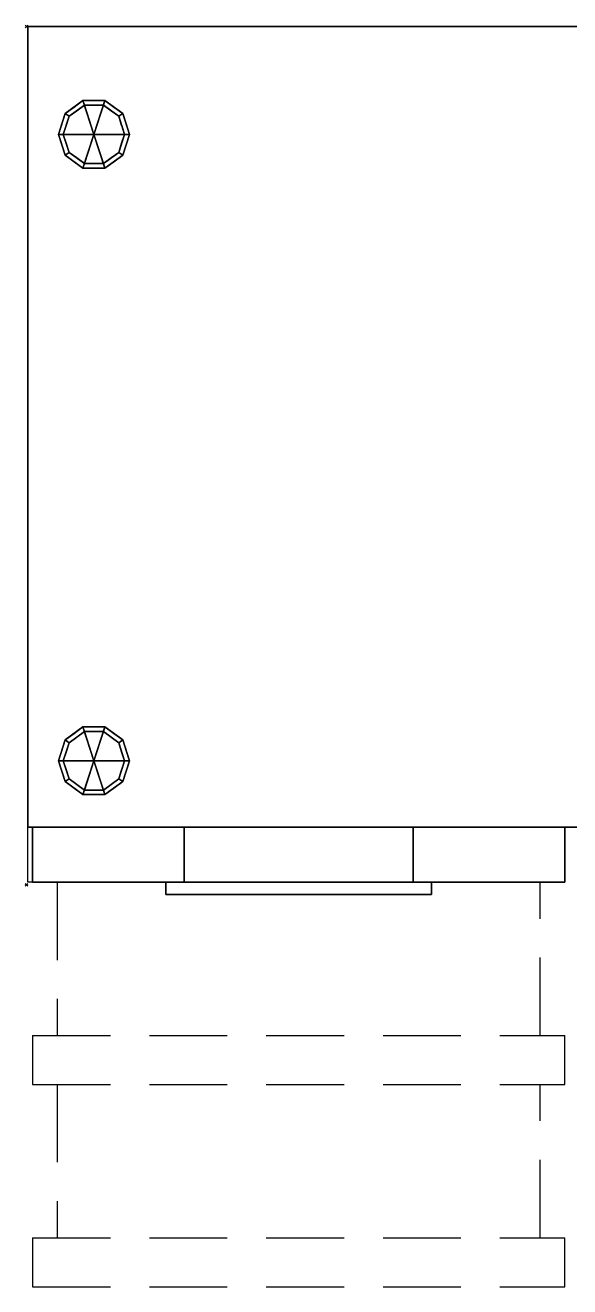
# Model space of a CAD drawing. Extents: x -1 to 1211, y -1028 to 1.
# Drawn here: x -1 to 443, y -1028 to 1 of the extents above; entities that cross this region are included whole.
import ezdxf

# ---------------------------------------------------------------- set-up
doc = ezdxf.new("R2010")
doc.units = 0
doc.header["$PDMODE"] = 35
doc.linetypes.add('NASCOSTA', pattern=[9.525, 6.35, -3.175])
for name, color, linetype in [('IQ_200_2D', 1, 'Continuous'), ('IQ_200_3D', 1, 'Continuous'), ('IQ_204_2D', 7, 'Continuous'), ('IQ_INS_3D', 3, 'Continuous')]:
    doc.layers.add(name, color=color, linetype=linetype)

msp = doc.modelspace()

# ---------------------------------------------------------------- linework, layer by layer
at = {"layer": 'IQ_200_2D', "color": 7, "linetype": 'NASCOSTA', "ltscale": 10}
for p, q in [((1, 0), (1199, 0)), ((1, -698), (1, 0)), ((1199, -653), (1, -653)), ((1199, -698), (1, -698))]:
    msp.add_line(p, q, dxfattribs=at)
at = {"layer": 'IQ_204_2D', "linetype": 'NASCOSTA', "ltscale": 10}
for p, q in [((25, -698), (25, -823)), ((419, -823), (419, -698)), ((5, -823), (439, -823)), ((5, -823), (5, -863)), ((439, -863), (439, -823)), ((5, -863), (439, -863)), ((25, -863), (25, -988)), ((419, -988), (419, -863)), ((5, -988), (439, -988)), ((5, -988), (5, -1028)), ((439, -1028), (439, -988)), ((5, -1028), (439, -1028))]:
    msp.add_line(p, q, dxfattribs=at)
at = {"layer": 'IQ_INS_3D'}
for p in [(0, 0), (0, -700)]:
    msp.add_point(p, dxfattribs=at)

# ---------------------------------------------------------------- meshes
at = {"layer": 'IQ_200_3D'}
mesh = msp.add_polyface(dxfattribs=at)
corners = [(1, 0, 600), (1, -653, 600), (1199, -653, 600), (1199, 0, 600)]
mesh.append_faces([[corners[k] for k in face] for face in [(0, 1, 2, 3)]])
mesh = msp.add_polyface(dxfattribs=at)
corners = [(1199, -653, 150), (1, -653, 150), (1, 0, 150), (1199, 0, 150)]
mesh.append_faces([[corners[k] for k in face] for face in [(0, 1, 2, 3)]])
mesh = msp.add_polyface(dxfattribs=at)
corners = [(1199, 0, 600), (1199, 0, 150), (1, 0, 150), (1, 0, 600)]
mesh.append_faces([[corners[k] for k in face] for face in [(0, 1, 2, 3)]])
mesh = msp.add_polyface(dxfattribs=at)
corners = [(1, 0, 600), (1, 0, 150), (1, -653, 150), (1, -653, 600)]
mesh.append_faces([[corners[k] for k in face] for face in [(0, 1, 2, 3)]])
mesh = msp.add_polyface(dxfattribs=at)
corners = [(55, -88, 150), (84, -88, 150), (78.5, -71, 150), (64, -60.4, 150), (46, -60.4, 150), (31.5, -71, 150), (26, -88, 150)]
mesh.append_faces([[corners[k] for k in face] for face in [(4, 0, 3)]], dxfattribs={"vtx0": -1, "vtx1": -1})
mesh.append_faces([[corners[k] for k in face] for face in [(2, 3, 0, 1)]], dxfattribs={"vtx1": -1})
mesh.append_faces([[corners[k] for k in face] for face in [(5, 6, 0, 4)]], dxfattribs={"vtx2": -1})
mesh = msp.add_polyface(dxfattribs=at)
corners = [(84, -88, 150), (84, -88, 25), (78.5, -71, 25), (64, -60.4, 25), (46, -60.4, 25), (31.5, -71, 25), (26, -88, 25), (26, -88, 150), (31.5, -71, 150), (46, -60.4, 150), (64, -60.4, 150), (78.5, -71, 150), (29.3, -77.8, 150), (28.8, -79.5, 25), (38.8, -65.7, 25), (38.8, -65.7, 150), (55, -60.4, 150), (55, -60.4, 25), (71.2, -65.7, 25), (71.2, -65.7, 150), (80.7, -77.8, 25), (81.2, -79.5, 150), (27.7, -82.9, 150), (82.3, -82.9, 25)]
mesh.append_faces([[corners[k] for k in face] for face in [(13, 12, 5), (0, 23, 21), (21, 20, 11), (2, 11, 20)]], dxfattribs={"vtx0": -1, "vtx1": -1})
mesh.append_faces([[corners[k] for k in face] for face in [(5, 8, 15, 14), (14, 15, 9, 4), (22, 13, 6), (10, 3, 17, 16), (3, 10, 19, 18), (11, 2, 18, 19), (4, 9, 16, 17)]], dxfattribs={"vtx0": -1, "vtx2": -1})
mesh.append_faces([[corners[k] for k in face] for face in [(22, 12, 13), (12, 8, 5), (23, 20, 21)]], dxfattribs={"vtx1": -1, "vtx2": -1})
mesh.append_faces([[corners[k] for k in face] for face in [(6, 7, 22), (0, 1, 23)]], dxfattribs={"vtx2": -1})
mesh = msp.add_polyface(dxfattribs=at)
corners = [(84, -88, 25), (80, -88, 25), (75.2, -73.3, 25), (62.7, -64.2, 25), (47.3, -64.2, 25), (34.8, -73.3, 25), (30, -88, 25), (26, -88, 25), (31.5, -71, 25), (46, -60.4, 25), (64, -60.4, 25), (78.5, -71, 25)]
mesh.append_faces([[corners[k] for k in face] for face in [(5, 8, 9, 4)]], dxfattribs={"vtx0": -1, "vtx2": -1})
mesh.append_faces([[corners[k] for k in face] for face in [(1, 2, 11, 0)]], dxfattribs={"vtx1": -1})
mesh.append_faces([[corners[k] for k in face] for face in [(3, 4, 9, 10), (2, 3, 10, 11)]], dxfattribs={"vtx1": -1, "vtx3": -1})
mesh.append_faces([[corners[k] for k in face] for face in [(6, 7, 8, 5)]], dxfattribs={"vtx2": -1})
mesh = msp.add_polyface(dxfattribs=at)
corners = [(80, -88, 25), (80, -88, 0), (75.2, -73.3, 0), (62.7, -64.2, 0), (47.3, -64.2, 0), (34.8, -73.3, 0), (30, -88, 0), (30, -88, 25), (34.8, -73.3, 25), (47.3, -64.2, 25), (62.7, -64.2, 25), (75.2, -73.3, 25), (32.3, -80.9, 0), (32.4, -80.7, 25), (41, -68.8, 25), (41, -68.8, 0), (55, -64.2, 25), (55, -64.2, 0), (77.7, -80.9, 0), (77.6, -80.7, 25), (69, -68.8, 25), (69, -68.8, 0)]
mesh.append_faces([[corners[k] for k in face] for face in [(12, 13, 5)]], dxfattribs={"vtx0": -1, "vtx1": -1})
mesh.append_faces([[corners[k] for k in face] for face in [(5, 13, 8)]], dxfattribs={"vtx0": -1, "vtx2": -1})
mesh.append_faces([[corners[k] for k in face] for face in [(7, 13, 12), (18, 2, 19), (11, 19, 2), (19, 0, 18)]], dxfattribs={"vtx1": -1, "vtx2": -1})
mesh.append_faces([[corners[k] for k in face] for face in [(9, 16, 17, 4), (8, 14, 15, 5), (4, 15, 14, 9), (16, 10, 3, 17), (2, 21, 20, 11), (21, 3, 10, 20)]], dxfattribs={"vtx1": -1, "vtx3": -1})
mesh.append_faces([[corners[k] for k in face] for face in [(12, 6, 7), (0, 1, 18)]], dxfattribs={"vtx2": -1})
mesh = msp.add_polyface(dxfattribs=at)
corners = [(80, -88, 0), (55, -88, 0), (30, -88, 0), (34.8, -73.3, 0), (47.3, -64.2, 0), (62.7, -64.2, 0), (75.2, -73.3, 0)]
mesh.append_faces([[corners[k] for k in face] for face in [(1, 5, 6, 0)]], dxfattribs={"vtx0": -1})
mesh.append_faces([[corners[k] for k in face] for face in [(5, 1, 4)]], dxfattribs={"vtx0": -1, "vtx1": -1})
mesh.append_faces([[corners[k] for k in face] for face in [(1, 2, 3, 4)]], dxfattribs={"vtx3": -1})
mesh = msp.add_polyface(dxfattribs=at)
corners = [(55, -88, 150), (26, -88, 150), (31.5, -105, 150), (46, -115.6, 150), (64, -115.6, 150), (78.5, -105, 150), (84, -88, 150)]
mesh.append_faces([[corners[k] for k in face] for face in [(2, 3, 0, 1)]], dxfattribs={"vtx1": -1})
mesh.append_faces([[corners[k] for k in face] for face in [(3, 4, 0)]], dxfattribs={"vtx1": -1, "vtx2": -1})
mesh.append_faces([[corners[k] for k in face] for face in [(5, 6, 0, 4)]], dxfattribs={"vtx2": -1})
mesh = msp.add_polyface(dxfattribs=at)
corners = [(26, -88, 150), (26, -88, 25), (31.5, -105, 25), (46, -115.6, 25), (64, -115.6, 25), (78.5, -105, 25), (84, -88, 25), (84, -88, 150), (78.5, -105, 150), (64, -115.6, 150), (46, -115.6, 150), (31.5, -105, 150), (71.2, -110.3, 150), (71.2, -110.3, 25), (81.2, -96.5, 150), (81.2, -96.5, 25), (55, -115.6, 150), (55, -115.6, 25), (38.8, -110.3, 25), (38.8, -110.3, 150), (29.3, -98.2, 25), (28.8, -96.5, 150), (27.7, -93.1, 25)]
mesh.append_faces([[corners[k] for k in face] for face in [(0, 22, 21), (2, 11, 20), (21, 20, 11)]], dxfattribs={"vtx0": -1, "vtx1": -1})
mesh.append_faces([[corners[k] for k in face] for face in [(13, 12, 9, 4), (8, 5, 15, 14), (5, 8, 12, 13), (10, 3, 17, 16), (3, 10, 19, 18), (18, 19, 11, 2), (4, 9, 16, 17)]], dxfattribs={"vtx0": -1, "vtx2": -1})
mesh.append_faces([[corners[k] for k in face] for face in [(22, 20, 21)]], dxfattribs={"vtx1": -1, "vtx2": -1})
mesh.append_faces([[corners[k] for k in face] for face in [(0, 1, 22)]], dxfattribs={"vtx2": -1})
mesh.append_faces([[corners[k] for k in face] for face in [(15, 6, 7, 14)]], dxfattribs={"vtx3": -1})
mesh = msp.add_polyface(dxfattribs=at)
corners = [(26, -88, 25), (30, -88, 25), (34.8, -102.7, 25), (47.3, -111.8, 25), (62.7, -111.8, 25), (75.2, -102.7, 25), (80, -88, 25), (84, -88, 25), (78.5, -105, 25), (64, -115.6, 25), (46, -115.6, 25), (31.5, -105, 25)]
mesh.append_faces([[corners[k] for k in face] for face in [(8, 5, 6, 7)]], dxfattribs={"vtx0": -1})
mesh.append_faces([[corners[k] for k in face] for face in [(10, 3, 4, 9), (9, 4, 5, 8)]], dxfattribs={"vtx0": -1, "vtx2": -1})
mesh.append_faces([[corners[k] for k in face] for face in [(10, 11, 2, 3)]], dxfattribs={"vtx1": -1, "vtx3": -1})
mesh.append_faces([[corners[k] for k in face] for face in [(11, 0, 1, 2)]], dxfattribs={"vtx3": -1})
mesh = msp.add_polyface(dxfattribs=at)
corners = [(30, -88, 25), (30, -88, 0), (34.8, -102.7, 0), (47.3, -111.8, 0), (62.7, -111.8, 0), (75.2, -102.7, 0), (80, -88, 0), (80, -88, 25), (75.2, -102.7, 25), (62.7, -111.8, 25), (47.3, -111.8, 25), (34.8, -102.7, 25), (69, -107.2, 0), (69, -107.2, 25), (77.6, -95.3, 25), (77.6, -95.3, 0), (55, -111.8, 25), (55, -111.8, 0), (32.3, -95.1, 0), (32.4, -95.3, 25), (41, -107.2, 0), (41, -107.2, 25)]
mesh.append_faces([[corners[k] for k in face] for face in [(3, 10, 21, 20), (20, 21, 11, 2)]], dxfattribs={"vtx0": -1, "vtx2": -1})
mesh.append_faces([[corners[k] for k in face] for face in [(7, 14, 15, 6)]], dxfattribs={"vtx1": -1})
mesh.append_faces([[corners[k] for k in face] for face in [(18, 2, 19), (11, 19, 2), (19, 0, 18)]], dxfattribs={"vtx1": -1, "vtx2": -1})
mesh.append_faces([[corners[k] for k in face] for face in [(14, 8, 5, 15), (16, 10, 3, 17), (13, 9, 4, 12), (8, 13, 12, 5), (9, 16, 17, 4)]], dxfattribs={"vtx1": -1, "vtx3": -1})
mesh.append_faces([[corners[k] for k in face] for face in [(0, 1, 18)]], dxfattribs={"vtx2": -1})
mesh = msp.add_polyface(dxfattribs=at)
corners = [(30, -88, 0), (55, -88, 0), (80, -88, 0), (75.2, -102.7, 0), (62.7, -111.8, 0), (47.3, -111.8, 0), (34.8, -102.7, 0)]
mesh.append_faces([[corners[k] for k in face] for face in [(1, 5, 6, 0)]], dxfattribs={"vtx0": -1})
mesh.append_faces([[corners[k] for k in face] for face in [(1, 4, 5)]], dxfattribs={"vtx0": -1, "vtx2": -1})
mesh.append_faces([[corners[k] for k in face] for face in [(1, 2, 3, 4)]], dxfattribs={"vtx3": -1})
mesh = msp.add_polyface(dxfattribs=at)
corners = [(55, -599, 150), (84, -599, 150), (78.5, -582, 150), (64, -571.4, 150), (46, -571.4, 150), (31.5, -582, 150), (26, -599, 150)]
mesh.append_faces([[corners[k] for k in face] for face in [(0, 4, 5, 6)]], dxfattribs={"vtx0": -1})
mesh.append_faces([[corners[k] for k in face] for face in [(0, 3, 4)]], dxfattribs={"vtx0": -1, "vtx2": -1})
mesh.append_faces([[corners[k] for k in face] for face in [(0, 1, 2, 3)]], dxfattribs={"vtx3": -1})
mesh = msp.add_polyface(dxfattribs=at)
corners = [(26, -599, 150), (31.5, -582, 150), (46, -571.4, 150), (64, -571.4, 150), (78.5, -582, 150), (84, -599, 150), (84, -599, 25), (78.5, -582, 25), (64, -571.4, 25), (46, -571.4, 25), (31.5, -582, 25), (26, -599, 25), (71.2, -576.7, 150), (71.2, -576.7, 25), (81.2, -590.5, 150), (81.2, -590.5, 25), (55, -571.4, 150), (55, -571.4, 25), (38.8, -576.7, 25), (38.8, -576.7, 150), (29.3, -588.8, 25), (28.8, -590.5, 150), (27.7, -593.9, 25)]
mesh.append_faces([[corners[k] for k in face] for face in [(21, 22, 0), (20, 1, 10), (1, 20, 21)]], dxfattribs={"vtx0": -1, "vtx1": -1})
mesh.append_faces([[corners[k] for k in face] for face in [(21, 20, 22)]], dxfattribs={"vtx0": -1, "vtx2": -1})
mesh.append_faces([[corners[k] for k in face] for face in [(3, 12, 13, 8), (15, 7, 4, 14), (12, 4, 7, 13), (17, 9, 2, 16), (19, 2, 9, 18), (1, 19, 18, 10), (16, 3, 8, 17)]], dxfattribs={"vtx1": -1, "vtx3": -1})
mesh.append_faces([[corners[k] for k in face] for face in [(5, 6, 15, 14), (22, 11, 0)]], dxfattribs={"vtx2": -1})
mesh = msp.add_polyface(dxfattribs=at)
corners = [(26, -599, 25), (31.5, -582, 25), (46, -571.4, 25), (64, -571.4, 25), (78.5, -582, 25), (84, -599, 25), (80, -599, 25), (75.2, -584.3, 25), (62.7, -575.2, 25), (47.3, -575.2, 25), (34.8, -584.3, 25), (30, -599, 25)]
mesh.append_faces([[corners[k] for k in face] for face in [(10, 1, 2, 9)]], dxfattribs={"vtx0": -1, "vtx2": -1})
mesh.append_faces([[corners[k] for k in face] for face in [(6, 7, 4, 5)]], dxfattribs={"vtx1": -1})
mesh.append_faces([[corners[k] for k in face] for face in [(8, 9, 2, 3), (7, 8, 3, 4)]], dxfattribs={"vtx1": -1, "vtx3": -1})
mesh.append_faces([[corners[k] for k in face] for face in [(11, 0, 1, 10)]], dxfattribs={"vtx2": -1})
mesh = msp.add_polyface(dxfattribs=at)
corners = [(30, -599, 25), (34.8, -584.3, 25), (47.3, -575.2, 25), (62.7, -575.2, 25), (75.2, -584.3, 25), (80, -599, 25), (80, -599, 0), (75.2, -584.3, 0), (62.7, -575.2, 0), (47.3, -575.2, 0), (34.8, -584.3, 0), (30, -599, 0), (69, -579.8, 0), (69, -579.8, 25), (77.6, -591.7, 25), (77.6, -591.7, 0), (55, -575.2, 25), (55, -575.2, 0), (32.3, -591.9, 0), (32.4, -591.7, 25), (41, -579.8, 0), (41, -579.8, 25)]
mesh.append_faces([[corners[k] for k in face] for face in [(15, 14, 5, 6)]], dxfattribs={"vtx0": -1})
mesh.append_faces([[corners[k] for k in face] for face in [(7, 4, 14, 15), (9, 2, 16, 17), (8, 3, 13, 12), (12, 13, 4, 7), (19, 10, 18), (17, 16, 3, 8), (10, 19, 1), (18, 0, 19)]], dxfattribs={"vtx0": -1, "vtx2": -1})
mesh.append_faces([[corners[k] for k in face] for face in [(21, 2, 9, 20), (1, 21, 20, 10)]], dxfattribs={"vtx1": -1, "vtx3": -1})
mesh.append_faces([[corners[k] for k in face] for face in [(18, 11, 0)]], dxfattribs={"vtx2": -1})
mesh = msp.add_polyface(dxfattribs=at)
corners = [(30, -599, 0), (34.8, -584.3, 0), (47.3, -575.2, 0), (62.7, -575.2, 0), (75.2, -584.3, 0), (80, -599, 0), (55, -599, 0)]
mesh.append_faces([[corners[k] for k in face] for face in [(1, 2, 6, 0)]], dxfattribs={"vtx1": -1})
mesh.append_faces([[corners[k] for k in face] for face in [(2, 3, 6)]], dxfattribs={"vtx1": -1, "vtx2": -1})
mesh.append_faces([[corners[k] for k in face] for face in [(4, 5, 6, 3)]], dxfattribs={"vtx2": -1})
mesh = msp.add_polyface(dxfattribs=at)
corners = [(55, -599, 150), (26, -599, 150), (31.5, -616, 150), (46, -626.6, 150), (64, -626.6, 150), (78.5, -616, 150), (84, -599, 150)]
mesh.append_faces([[corners[k] for k in face] for face in [(0, 4, 5, 6)]], dxfattribs={"vtx0": -1})
mesh.append_faces([[corners[k] for k in face] for face in [(4, 0, 3)]], dxfattribs={"vtx0": -1, "vtx1": -1})
mesh.append_faces([[corners[k] for k in face] for face in [(0, 1, 2, 3)]], dxfattribs={"vtx3": -1})
mesh = msp.add_polyface(dxfattribs=at)
corners = [(84, -599, 150), (78.5, -616, 150), (64, -626.6, 150), (46, -626.6, 150), (31.5, -616, 150), (26, -599, 150), (26, -599, 25), (31.5, -616, 25), (46, -626.6, 25), (64, -626.6, 25), (78.5, -616, 25), (84, -599, 25), (29.3, -609.2, 150), (28.8, -607.5, 25), (38.8, -621.3, 25), (38.8, -621.3, 150), (55, -626.6, 150), (55, -626.6, 25), (71.2, -621.3, 25), (71.2, -621.3, 150), (80.7, -609.2, 25), (81.2, -607.5, 150), (27.7, -604.1, 150), (82.3, -604.1, 25)]
mesh.append_faces([[corners[k] for k in face] for face in [(7, 12, 13), (21, 23, 0), (1, 20, 21), (20, 1, 10)]], dxfattribs={"vtx0": -1, "vtx1": -1})
mesh.append_faces([[corners[k] for k in face] for face in [(13, 12, 22), (7, 4, 12), (21, 20, 23)]], dxfattribs={"vtx0": -1, "vtx2": -1})
mesh.append_faces([[corners[k] for k in face] for face in [(6, 13, 22)]], dxfattribs={"vtx1": -1, "vtx2": -1})
mesh.append_faces([[corners[k] for k in face] for face in [(15, 4, 7, 14), (3, 15, 14, 8), (17, 9, 2, 16), (19, 2, 9, 18), (18, 10, 1, 19), (16, 3, 8, 17)]], dxfattribs={"vtx1": -1, "vtx3": -1})
mesh.append_faces([[corners[k] for k in face] for face in [(22, 5, 6), (23, 11, 0)]], dxfattribs={"vtx2": -1})
mesh = msp.add_polyface(dxfattribs=at)
corners = [(84, -599, 25), (78.5, -616, 25), (64, -626.6, 25), (46, -626.6, 25), (31.5, -616, 25), (26, -599, 25), (30, -599, 25), (34.8, -613.7, 25), (47.3, -622.8, 25), (62.7, -622.8, 25), (75.2, -613.7, 25), (80, -599, 25)]
mesh.append_faces([[corners[k] for k in face] for face in [(1, 10, 11, 0)]], dxfattribs={"vtx0": -1})
mesh.append_faces([[corners[k] for k in face] for face in [(3, 8, 9, 2), (2, 9, 10, 1)]], dxfattribs={"vtx0": -1, "vtx2": -1})
mesh.append_faces([[corners[k] for k in face] for face in [(3, 4, 7, 8)]], dxfattribs={"vtx1": -1, "vtx3": -1})
mesh.append_faces([[corners[k] for k in face] for face in [(4, 5, 6, 7)]], dxfattribs={"vtx3": -1})
mesh = msp.add_polyface(dxfattribs=at)
corners = [(80, -599, 25), (75.2, -613.7, 25), (62.7, -622.8, 25), (47.3, -622.8, 25), (34.8, -613.7, 25), (30, -599, 25), (30, -599, 0), (34.8, -613.7, 0), (47.3, -622.8, 0), (62.7, -622.8, 0), (75.2, -613.7, 0), (80, -599, 0), (32.3, -606.1, 0), (32.4, -606.3, 25), (41, -618.2, 25), (41, -618.2, 0), (55, -622.8, 25), (55, -622.8, 0), (77.7, -606.1, 0), (77.6, -606.3, 25), (69, -618.2, 25), (69, -618.2, 0)]
mesh.append_faces([[corners[k] for k in face] for face in [(7, 13, 12)]], dxfattribs={"vtx0": -1, "vtx1": -1})
mesh.append_faces([[corners[k] for k in face] for face in [(15, 14, 4, 7), (14, 15, 8, 3), (12, 13, 5), (9, 2, 16), (19, 10, 18), (10, 19, 1), (20, 21, 10, 1), (2, 9, 21, 20), (18, 0, 19)]], dxfattribs={"vtx0": -1, "vtx2": -1})
mesh.append_faces([[corners[k] for k in face] for face in [(4, 13, 7), (8, 17, 3)]], dxfattribs={"vtx1": -1, "vtx2": -1})
mesh.append_faces([[corners[k] for k in face] for face in [(16, 3, 17, 9)]], dxfattribs={"vtx1": -1, "vtx3": -1})
mesh.append_faces([[corners[k] for k in face] for face in [(5, 6, 12), (18, 11, 0)]], dxfattribs={"vtx2": -1})
mesh = msp.add_polyface(dxfattribs=at)
corners = [(80, -599, 0), (75.2, -613.7, 0), (62.7, -622.8, 0), (47.3, -622.8, 0), (34.8, -613.7, 0), (30, -599, 0), (55, -599, 0)]
mesh.append_faces([[corners[k] for k in face] for face in [(3, 6, 2)]], dxfattribs={"vtx0": -1, "vtx1": -1})
mesh.append_faces([[corners[k] for k in face] for face in [(1, 2, 6, 0)]], dxfattribs={"vtx1": -1})
mesh.append_faces([[corners[k] for k in face] for face in [(4, 5, 6, 3)]], dxfattribs={"vtx2": -1})
mesh = msp.add_polyface(dxfattribs=at)
corners = [(1, -653, 600), (1, -653, 150), (1199, -653, 150), (1199, -653, 600)]
mesh.append_faces([[corners[k] for k in face] for face in [(0, 1, 2, 3)]])
mesh = msp.add_polyface(dxfattribs=at)
corners = [(5, -653, 591), (439, -653, 591), (439, -653, 377.5), (5, -653, 377.5), (315.3, -653, 456.7), (315.3, -653, 535), (128.7, -653, 535), (128.7, -653, 456.7)]
mesh.append_faces([[corners[k] for k in face] for face in [(0, 6, 7, 3), (3, 7, 4, 2)]], dxfattribs={"vtx0": -1, "vtx2": -1})
mesh.append_faces([[corners[k] for k in face] for face in [(5, 6, 0, 1), (4, 5, 1, 2)]], dxfattribs={"vtx1": -1, "vtx3": -1})
mesh = msp.add_polyface(dxfattribs=at)
corners = [(5, -653, 377.5), (5, -698, 377.5), (5, -698, 591), (5, -653, 591)]
mesh.append_faces([[corners[k] for k in face] for face in [(0, 1, 2, 3)]])
mesh = msp.add_polyface(dxfattribs=at)
corners = [(439, -653, 377.5), (439, -698, 377.5), (5, -698, 377.5), (5, -653, 377.5)]
mesh.append_faces([[corners[k] for k in face] for face in [(0, 1, 2, 3)]])
mesh = msp.add_polyface(dxfattribs=at)
corners = [(5, -653, 591), (5, -698, 591), (439, -698, 591), (439, -653, 591)]
mesh.append_faces([[corners[k] for k in face] for face in [(0, 1, 2, 3)]])
mesh = msp.add_polyface(dxfattribs=at)
corners = [(5, -653, 372.5), (439, -653, 372.5), (439, -653, 159), (5, -653, 159), (315.3, -653, 238.2), (315.3, -653, 316.5), (128.7, -653, 316.5), (128.7, -653, 238.2)]
mesh.append_faces([[corners[k] for k in face] for face in [(0, 6, 7, 3), (3, 7, 4, 2)]], dxfattribs={"vtx0": -1, "vtx2": -1})
mesh.append_faces([[corners[k] for k in face] for face in [(5, 6, 0, 1), (4, 5, 1, 2)]], dxfattribs={"vtx1": -1, "vtx3": -1})
mesh = msp.add_polyface(dxfattribs=at)
corners = [(5, -653, 159), (5, -698, 159), (5, -698, 372.5), (5, -653, 372.5)]
mesh.append_faces([[corners[k] for k in face] for face in [(0, 1, 2, 3)]])
mesh = msp.add_polyface(dxfattribs=at)
corners = [(439, -653, 159), (439, -698, 159), (5, -698, 159), (5, -653, 159)]
mesh.append_faces([[corners[k] for k in face] for face in [(0, 1, 2, 3)]])
mesh = msp.add_polyface(dxfattribs=at)
corners = [(5, -653, 372.5), (5, -698, 372.5), (439, -698, 372.5), (439, -653, 372.5)]
mesh.append_faces([[corners[k] for k in face] for face in [(0, 1, 2, 3)]])
mesh = msp.add_polyface(dxfattribs=at)
corners = [(315.3, -653, 535), (315.3, -698, 535), (128.7, -698, 535), (128.7, -653, 535)]
mesh.append_faces([[corners[k] for k in face] for face in [(0, 1, 2, 3)]])
mesh = msp.add_polyface(dxfattribs=at)
corners = [(128.7, -653, 535), (128.7, -698, 535), (128.7, -698, 456.7), (128.7, -653, 456.7)]
mesh.append_faces([[corners[k] for k in face] for face in [(0, 1, 2, 3)]])
mesh = msp.add_polyface(dxfattribs=at)
corners = [(128.7, -653, 456.7), (128.7, -698, 456.7), (315.3, -698, 456.7), (315.3, -653, 456.7)]
mesh.append_faces([[corners[k] for k in face] for face in [(0, 1, 2, 3)]])
mesh = msp.add_polyface(dxfattribs=at)
corners = [(315.3, -653, 316.5), (315.3, -698, 316.5), (128.7, -698, 316.5), (128.7, -653, 316.5)]
mesh.append_faces([[corners[k] for k in face] for face in [(0, 1, 2, 3)]])
mesh = msp.add_polyface(dxfattribs=at)
corners = [(128.7, -653, 316.5), (128.7, -698, 316.5), (128.7, -698, 238.2), (128.7, -653, 238.2)]
mesh.append_faces([[corners[k] for k in face] for face in [(0, 1, 2, 3)]])
mesh = msp.add_polyface(dxfattribs=at)
corners = [(128.7, -653, 238.2), (128.7, -698, 238.2), (315.3, -698, 238.2), (315.3, -653, 238.2)]
mesh.append_faces([[corners[k] for k in face] for face in [(0, 1, 2, 3)]])
mesh = msp.add_polyface(dxfattribs=at)
corners = [(315.3, -653, 456.7), (315.3, -698, 456.7), (315.3, -698, 535), (315.3, -653, 535)]
mesh.append_faces([[corners[k] for k in face] for face in [(0, 1, 2, 3)]])
mesh = msp.add_polyface(dxfattribs=at)
corners = [(315.3, -653, 238.2), (315.3, -698, 238.2), (315.3, -698, 316.5), (315.3, -653, 316.5)]
mesh.append_faces([[corners[k] for k in face] for face in [(0, 1, 2, 3)]])
mesh = msp.add_polyface(dxfattribs=at)
corners = [(439, -653, 591), (439, -698, 591), (439, -698, 377.5), (439, -653, 377.5)]
mesh.append_faces([[corners[k] for k in face] for face in [(0, 1, 2, 3)]])
mesh = msp.add_polyface(dxfattribs=at)
corners = [(439, -653, 372.5), (439, -698, 372.5), (439, -698, 159), (439, -653, 159)]
mesh.append_faces([[corners[k] for k in face] for face in [(0, 1, 2, 3)]])
mesh = msp.add_polyface(dxfattribs=at)
corners = [(5, -698, 591), (5, -698, 377.5), (439, -698, 377.5), (439, -698, 591), (315.3, -698, 456.7), (128.7, -698, 456.7), (128.7, -698, 535), (315.3, -698, 535)]
mesh.append_faces([[corners[k] for k in face] for face in [(3, 7, 4, 2), (2, 4, 5, 1)]], dxfattribs={"vtx0": -1, "vtx2": -1})
mesh.append_faces([[corners[k] for k in face] for face in [(6, 7, 3, 0), (5, 6, 0, 1)]], dxfattribs={"vtx1": -1, "vtx3": -1})
mesh = msp.add_polyface(dxfattribs=at)
corners = [(5, -698, 372.5), (5, -698, 159), (439, -698, 159), (439, -698, 372.5), (315.3, -698, 238.2), (128.7, -698, 238.2), (128.7, -698, 316.5), (315.3, -698, 316.5)]
mesh.append_faces([[corners[k] for k in face] for face in [(3, 7, 4, 2), (2, 4, 5, 1)]], dxfattribs={"vtx0": -1, "vtx2": -1})
mesh.append_faces([[corners[k] for k in face] for face in [(6, 7, 3, 0), (5, 6, 0, 1)]], dxfattribs={"vtx1": -1, "vtx3": -1})
mesh = msp.add_polyface(dxfattribs=at)
corners = [(330.3, -698, 504), (113.7, -698, 504), (113.7, -698, 549), (330.3, -698, 549)]
mesh.append_faces([[corners[k] for k in face] for face in [(0, 1, 2, 3)]])
mesh = msp.add_polyface(dxfattribs=at)
corners = [(330.3, -708, 549), (330.3, -698, 549), (113.7, -698, 549), (113.7, -708, 549)]
mesh.append_faces([[corners[k] for k in face] for face in [(0, 1, 2, 3)]])
mesh = msp.add_polyface(dxfattribs=at)
corners = [(113.7, -708, 549), (113.7, -698, 549), (113.7, -698, 504), (113.7, -708, 504)]
mesh.append_faces([[corners[k] for k in face] for face in [(0, 1, 2, 3)]])
mesh = msp.add_polyface(dxfattribs=at)
corners = [(113.7, -708, 504), (113.7, -698, 504), (330.3, -698, 504), (330.3, -708, 504)]
mesh.append_faces([[corners[k] for k in face] for face in [(0, 1, 2, 3)]])
mesh = msp.add_polyface(dxfattribs=at)
corners = [(330.3, -698, 285.5), (113.7, -698, 285.5), (113.7, -698, 330.5), (330.3, -698, 330.5)]
mesh.append_faces([[corners[k] for k in face] for face in [(0, 1, 2, 3)]])
mesh = msp.add_polyface(dxfattribs=at)
corners = [(330.3, -708, 330.5), (330.3, -698, 330.5), (113.7, -698, 330.5), (113.7, -708, 330.5)]
mesh.append_faces([[corners[k] for k in face] for face in [(0, 1, 2, 3)]])
mesh = msp.add_polyface(dxfattribs=at)
corners = [(113.7, -708, 330.5), (113.7, -698, 330.5), (113.7, -698, 285.5), (113.7, -708, 285.5)]
mesh.append_faces([[corners[k] for k in face] for face in [(0, 1, 2, 3)]])
mesh = msp.add_polyface(dxfattribs=at)
corners = [(113.7, -708, 285.5), (113.7, -698, 285.5), (330.3, -698, 285.5), (330.3, -708, 285.5)]
mesh.append_faces([[corners[k] for k in face] for face in [(0, 1, 2, 3)]])
mesh = msp.add_polyface(dxfattribs=at)
corners = [(330.3, -708, 504), (330.3, -698, 504), (330.3, -698, 549), (330.3, -708, 549)]
mesh.append_faces([[corners[k] for k in face] for face in [(0, 1, 2, 3)]])
mesh = msp.add_polyface(dxfattribs=at)
corners = [(330.3, -708, 285.5), (330.3, -698, 285.5), (330.3, -698, 330.5), (330.3, -708, 330.5)]
mesh.append_faces([[corners[k] for k in face] for face in [(0, 1, 2, 3)]])
mesh = msp.add_polyface(dxfattribs=at)
corners = [(113.7, -708, 549), (113.7, -708, 504), (330.3, -708, 504), (330.3, -708, 549)]
mesh.append_faces([[corners[k] for k in face] for face in [(0, 1, 2, 3)]])
mesh = msp.add_polyface(dxfattribs=at)
corners = [(113.7, -708, 330.5), (113.7, -708, 285.5), (330.3, -708, 285.5), (330.3, -708, 330.5)]
mesh.append_faces([[corners[k] for k in face] for face in [(0, 1, 2, 3)]])

doc.saveas('drawing.dxf')
